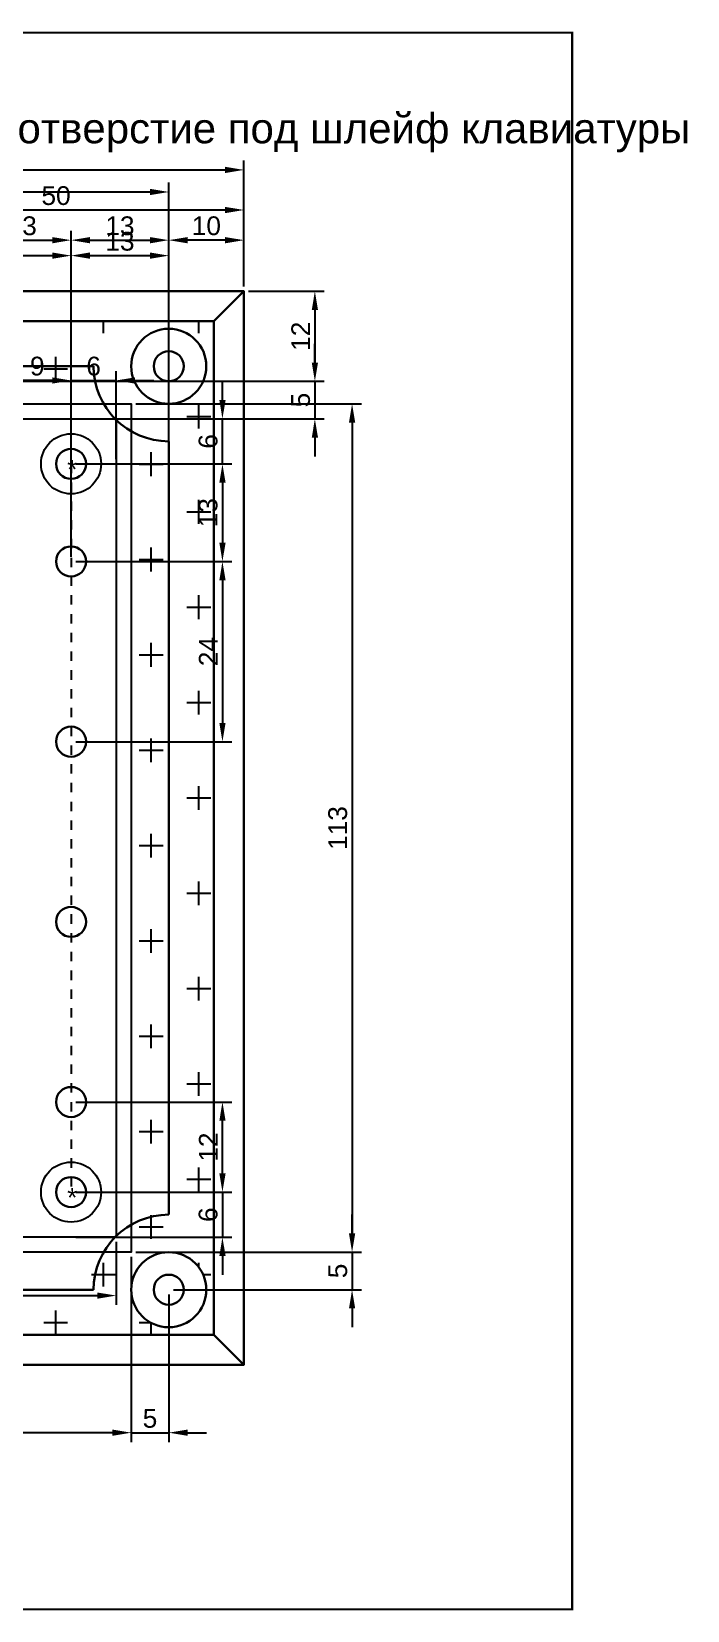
# Model space of a CAD drawing. Header units: millimetres. Extents: x 581 to 3447, y 885 to 2081.
# Drawn here: x 1839.9 to 1927.2, y 1282.4 to 1492.7 of the extents above; entities that cross this region are included whole.
import ezdxf
from ezdxf import colors
from ezdxf.entities.mleader import LeaderData, LeaderLine
from ezdxf.math import Vec2, Vec3

# ---------------------------------------------------------------- set-up
doc = ezdxf.new("R2010")
doc.units = ezdxf.units.MM
doc.linetypes.add('JIS_02_1.2', pattern=[2.5, 1.25, -1.25])
doc.layers.get('0').update_dxf_attribs({"lineweight": 30})
doc.layers.get('Defpoints').update_dxf_attribs({"lineweight": 15})
for name, color, linetype in [('Вырез щита', 10, 'Continuous'), ('скрытые линии', 9, 'Continuous'), ('скрытый размер', 9, 'Continuous')]:
    doc.layers.add(name, color=color, linetype=linetype)
for name, color, linetype, lineweight in [('пленочная клавиатура', 90, 'Continuous', 30), ('размер', 7, 'Continuous', 15), ('размеры пленочная', 112, 'Continuous', 15)]:
    doc.layers.add(name, color=color, linetype=linetype, lineweight=lineweight)
doc.styles.get("Standard").update_dxf_attribs({"font": 'arial.ttf'})
doc.dimstyles.new('ISO-25', dxfattribs={"dimtxt": 2.5, "dimasz": 2.5, "dimexe": 1.25, "dimexo": 0.625, "dimtad": 1, "dimtxsty": 'Standard', "dimcen": 2.5, "dimadec": 0, "dimazin": 0, "dimtfac": 1, "dimtmove": 0, "dimatfit": 3, "dimfxl": 1, "dimarcsym": 0})

# ---------------------------------------------------------------- blocks, each defined once
blk = doc.blocks.new('*D3')
at = {"layer": 'Defpoints', "color": 0, "transparency": 16777216}
for p in [(1683.14, 1332.15), (1851.14, 1332.15), (1851.14, 1324.37)]:
    blk.add_point(p, dxfattribs=at)
at = {"layer": 'скрытый размер', "color": 0, "lineweight": -2, "transparency": 16777216}
for p, q in [((1683.14, 1331.53), (1683.14, 1323.12)), ((1851.14, 1331.53), (1851.14, 1323.12)), ((1685.64, 1324.37), (1848.64, 1324.37))]:
    blk.add_line(p, q, dxfattribs=at)
at = {"layer": 'скрытый размер', "color": 0, "transparency": 16777216}
for points in [[(1685.64, 1324.78), (1685.64, 1323.95), (1683.14, 1324.37)], [(1848.64, 1324.78), (1848.64, 1323.95), (1851.14, 1324.37)]]:
    blk.add_solid(points, dxfattribs=at)
at = {"layer": 'скрытый размер', "color": 0, "transparency": 16777216, "insert": (1767.14, 1326.27), "char_height": 2.5, "attachment_point": 5}
blk.add_mtext('168', dxfattribs=at)
blk = doc.blocks.new('*D18')
at = {"layer": 'Defpoints', "color": 0, "transparency": 16777216}
for p in [(1845.14, 1462.89), (1845.14, 1422.15), (1823.64, 1421.15)]:
    blk.add_point(p, dxfattribs=at)
at = {"layer": 'размеры пленочная', "color": 0, "lineweight": -2, "transparency": 16777216}
for p, q in [((1823.64, 1421.78), (1823.64, 1464.14)), ((1845.14, 1422.78), (1845.14, 1464.14)), ((1826.14, 1462.89), (1842.64, 1462.89))]:
    blk.add_line(p, q, dxfattribs=at)
at = {"layer": 'размеры пленочная', "color": 0, "transparency": 16777216}
for points in [[(1826.14, 1463.31), (1826.14, 1462.47), (1823.64, 1462.89)], [(1842.64, 1463.31), (1842.64, 1462.47), (1845.14, 1462.89)]]:
    blk.add_solid(points, dxfattribs=at)
at = {"layer": 'размеры пленочная', "color": 0, "transparency": 16777216, "insert": (1834.39, 1465.02), "char_height": 2.5, "attachment_point": 5}
blk.add_mtext('21,5', dxfattribs=at)
blk = doc.blocks.new('*D19')
at = {"layer": 'Defpoints', "color": 0, "transparency": 16777216}
for p in [(1858.14, 1462.89), (1845.14, 1422.15), (1858.14, 1422.15)]:
    blk.add_point(p, dxfattribs=at)
at = {"layer": 'размеры пленочная', "color": 0, "lineweight": -2, "transparency": 16777216}
for p, q in [((1845.14, 1422.78), (1845.14, 1464.14)), ((1858.14, 1422.78), (1858.14, 1464.14)), ((1847.64, 1462.89), (1855.64, 1462.89))]:
    blk.add_line(p, q, dxfattribs=at)
at = {"layer": 'размеры пленочная', "color": 0, "transparency": 16777216}
for points in [[(1847.64, 1463.31), (1847.64, 1462.47), (1845.14, 1462.89)], [(1855.64, 1463.31), (1855.64, 1462.47), (1858.14, 1462.89)]]:
    blk.add_solid(points, dxfattribs=at)
at = {"layer": 'размеры пленочная', "color": 0, "transparency": 16777216, "insert": (1851.64, 1464.79), "char_height": 2.5, "attachment_point": 5}
blk.add_mtext('13', dxfattribs=at)
blk = doc.blocks.new('*D20')
at = {"layer": 'Defpoints', "color": 0, "transparency": 16777216}
for p in [(1858.14, 1471.37), (1676.14, 1438.15), (1858.14, 1438.15)]:
    blk.add_point(p, dxfattribs=at)
at = {"layer": 'размеры пленочная', "color": 0, "lineweight": -2, "transparency": 16777216}
for p, q in [((1676.14, 1438.78), (1676.14, 1472.62)), ((1858.14, 1438.78), (1858.14, 1472.62)), ((1678.64, 1471.37), (1855.64, 1471.37))]:
    blk.add_line(p, q, dxfattribs=at)
at = {"layer": 'размеры пленочная', "color": 0, "transparency": 16777216}
for points in [[(1678.64, 1471.79), (1678.64, 1470.95), (1676.14, 1471.37)], [(1855.64, 1471.79), (1855.64, 1470.95), (1858.14, 1471.37)]]:
    blk.add_solid(points, dxfattribs=at)
at = {"layer": 'размеры пленочная', "color": 0, "transparency": 16777216, "insert": (1767.14, 1473.27), "char_height": 2.5, "attachment_point": 5}
blk.add_mtext('182', dxfattribs=at)
blk = doc.blocks.new('*D23')
at = {"layer": 'Defpoints', "color": 0, "transparency": 16777216}
for p in [(1851.14, 1446.26), (1845.14, 1435.15), (1851.14, 1435.15)]:
    blk.add_point(p, dxfattribs=at)
at = {"layer": 'скрытый размер', "color": 0, "lineweight": -2, "transparency": 16777216}
for p, q in [((1845.14, 1435.78), (1845.14, 1447.51)), ((1851.14, 1435.78), (1851.14, 1447.51)), ((1842.64, 1446.26), (1840.14, 1446.26)), ((1845.14, 1446.26), (1851.14, 1446.26)), ((1853.64, 1446.26), (1856.14, 1446.26))]:
    blk.add_line(p, q, dxfattribs=at)
at = {"layer": 'скрытый размер', "color": 0, "transparency": 16777216}
for points in [[(1842.64, 1446.67), (1842.64, 1445.84), (1845.14, 1446.26)], [(1853.64, 1446.67), (1853.64, 1445.84), (1851.14, 1446.26)]]:
    blk.add_solid(points, dxfattribs=at)
at = {"layer": 'скрытый размер', "color": 0, "transparency": 16777216, "insert": (1848.14, 1448.16), "char_height": 2.5, "attachment_point": 5}
blk.add_mtext('6', dxfattribs=at)
blk = doc.blocks.new('*D24')
at = {"layer": 'Defpoints', "color": 0, "transparency": 16777216}
for p in [(1836.14, 1446.26), (1836.14, 1435.15), (1845.14, 1435.15)]:
    blk.add_point(p, dxfattribs=at)
at = {"layer": 'скрытый размер', "color": 0, "lineweight": -2, "transparency": 16777216}
for p, q in [((1836.14, 1435.78), (1836.14, 1447.51)), ((1845.14, 1435.78), (1845.14, 1447.51)), ((1842.64, 1446.26), (1838.64, 1446.26))]:
    blk.add_line(p, q, dxfattribs=at)
at = {"layer": 'скрытый размер', "color": 0, "transparency": 16777216}
for points in [[(1838.64, 1446.67), (1838.64, 1445.84), (1836.14, 1446.26)], [(1842.64, 1446.67), (1842.64, 1445.84), (1845.14, 1446.26)]]:
    blk.add_solid(points, dxfattribs=at)
at = {"layer": 'скрытый размер', "color": 0, "transparency": 16777216, "insert": (1840.64, 1448.16), "char_height": 2.5, "attachment_point": 5}
blk.add_mtext('9', dxfattribs=at)
blk = doc.blocks.new('*D25')
at = {"layer": 'Defpoints', "color": 0, "transparency": 16777216}
for p in [(1845.14, 1441.15), (1865.28, 1441.15), (1845.14, 1435.15)]:
    blk.add_point(p, dxfattribs=at)
at = {"layer": 'скрытый размер', "color": 0, "lineweight": -2, "transparency": 16777216}
for p, q in [((1865.28, 1443.65), (1865.28, 1446.15)), ((1845.76, 1441.15), (1866.53, 1441.15)), ((1865.28, 1435.15), (1865.28, 1441.15)), ((1845.76, 1435.15), (1866.53, 1435.15)), ((1865.28, 1432.65), (1865.28, 1430.15))]:
    blk.add_line(p, q, dxfattribs=at)
at = {"layer": 'скрытый размер', "color": 0, "transparency": 16777216}
for points in [[(1864.87, 1443.65), (1865.7, 1443.65), (1865.28, 1441.15)], [(1864.87, 1432.65), (1865.7, 1432.65), (1865.28, 1435.15)]]:
    blk.add_solid(points, dxfattribs=at)
at = {"layer": 'скрытый размер', "color": 0, "transparency": 16777216, "insert": (1863.38, 1438.15), "char_height": 2.5, "attachment_point": 5, "rotation": 90}
blk.add_mtext('6', dxfattribs=at)
blk = doc.blocks.new('*D26')
at = {"layer": 'Defpoints', "color": 0, "transparency": 16777216}
for p in [(1845.14, 1435.15), (1845.14, 1422.15), (1865.28, 1422.15)]:
    blk.add_point(p, dxfattribs=at)
at = {"layer": 'скрытый размер', "color": 0, "lineweight": -2, "transparency": 16777216}
for p, q in [((1845.76, 1435.15), (1866.53, 1435.15)), ((1865.28, 1432.65), (1865.28, 1424.65)), ((1845.76, 1422.15), (1866.53, 1422.15))]:
    blk.add_line(p, q, dxfattribs=at)
at = {"layer": 'скрытый размер', "color": 0, "transparency": 16777216}
for points in [[(1864.87, 1432.65), (1865.7, 1432.65), (1865.28, 1435.15)], [(1864.87, 1424.65), (1865.7, 1424.65), (1865.28, 1422.15)]]:
    blk.add_solid(points, dxfattribs=at)
at = {"layer": 'скрытый размер', "color": 0, "transparency": 16777216, "insert": (1863.38, 1428.65), "char_height": 2.5, "attachment_point": 5, "rotation": 90}
blk.add_mtext('13', dxfattribs=at)
blk = doc.blocks.new('*D27')
at = {"layer": 'Defpoints', "color": 0, "transparency": 16777216}
for p in [(1845.14, 1422.15), (1845.14, 1398.15), (1865.28, 1398.15)]:
    blk.add_point(p, dxfattribs=at)
at = {"layer": 'скрытый размер', "color": 0, "lineweight": -2, "transparency": 16777216}
for p, q in [((1845.76, 1422.15), (1866.53, 1422.15)), ((1865.28, 1419.65), (1865.28, 1400.65)), ((1845.76, 1398.15), (1866.53, 1398.15))]:
    blk.add_line(p, q, dxfattribs=at)
at = {"layer": 'скрытый размер', "color": 0, "transparency": 16777216}
for points in [[(1864.87, 1419.65), (1865.7, 1419.65), (1865.28, 1422.15)], [(1864.87, 1400.65), (1865.7, 1400.65), (1865.28, 1398.15)]]:
    blk.add_solid(points, dxfattribs=at)
at = {"layer": 'скрытый размер', "color": 0, "transparency": 16777216, "insert": (1863.4, 1410.15), "char_height": 2.5, "attachment_point": 5, "rotation": 90}
blk.add_mtext('24', dxfattribs=at)
blk = doc.blocks.new('*D28')
at = {"layer": 'Defpoints', "color": 0, "transparency": 16777216}
for p in [(1845.14, 1338.15), (1845.14, 1332.15), (1865.28, 1332.15)]:
    blk.add_point(p, dxfattribs=at)
at = {"layer": 'скрытый размер', "color": 0, "lineweight": -2, "transparency": 16777216}
for p, q in [((1865.28, 1340.65), (1865.28, 1343.15)), ((1845.76, 1338.15), (1866.53, 1338.15)), ((1865.28, 1338.15), (1865.28, 1332.15)), ((1845.76, 1332.15), (1866.53, 1332.15)), ((1865.28, 1329.65), (1865.28, 1327.15))]:
    blk.add_line(p, q, dxfattribs=at)
at = {"layer": 'скрытый размер', "color": 0, "transparency": 16777216}
for points in [[(1864.87, 1340.65), (1865.7, 1340.65), (1865.28, 1338.15)], [(1864.87, 1329.65), (1865.7, 1329.65), (1865.28, 1332.15)]]:
    blk.add_solid(points, dxfattribs=at)
at = {"layer": 'скрытый размер', "color": 0, "transparency": 16777216, "insert": (1863.38, 1335.15), "char_height": 2.5, "attachment_point": 5, "rotation": 90}
blk.add_mtext('6', dxfattribs=at)
blk = doc.blocks.new('*D29')
at = {"layer": 'Defpoints', "color": 0, "transparency": 16777216}
for p in [(1845.14, 1350.15), (1865.28, 1350.15), (1845.14, 1338.15)]:
    blk.add_point(p, dxfattribs=at)
at = {"layer": 'скрытый размер', "color": 0, "lineweight": -2, "transparency": 16777216}
for p, q in [((1845.76, 1350.15), (1866.53, 1350.15)), ((1865.28, 1340.65), (1865.28, 1347.65)), ((1845.76, 1338.15), (1866.53, 1338.15))]:
    blk.add_line(p, q, dxfattribs=at)
at = {"layer": 'скрытый размер', "color": 0, "transparency": 16777216}
for points in [[(1864.87, 1347.65), (1865.7, 1347.65), (1865.28, 1350.15)], [(1864.87, 1340.65), (1865.7, 1340.65), (1865.28, 1338.15)]]:
    blk.add_solid(points, dxfattribs=at)
at = {"layer": 'скрытый размер', "color": 0, "transparency": 16777216, "insert": (1863.4, 1344.15), "char_height": 2.5, "attachment_point": 5, "rotation": 90}
blk.add_mtext('12', dxfattribs=at)
blk = doc.blocks.new('*D34')
at = {"layer": 'Defpoints', "color": 0, "transparency": 16777216}
for p in [(1845.14, 1464.95), (1845.14, 1435.15), (1832.14, 1428.15)]:
    blk.add_point(p, dxfattribs=at)
at = {"layer": 'размер', "color": 0, "lineweight": -2, "transparency": 16777216}
for p, q in [((1832.14, 1428.78), (1832.14, 1466.2)), ((1845.14, 1435.78), (1845.14, 1466.2)), ((1834.64, 1464.95), (1842.64, 1464.95))]:
    blk.add_line(p, q, dxfattribs=at)
at = {"layer": 'размер', "color": 0, "transparency": 16777216}
for points in [[(1834.64, 1465.36), (1834.64, 1464.53), (1832.14, 1464.95)], [(1842.64, 1465.36), (1842.64, 1464.53), (1845.14, 1464.95)]]:
    blk.add_solid(points, dxfattribs=at)
at = {"layer": 'размер', "color": 0, "transparency": 16777216, "insert": (1838.64, 1466.85), "char_height": 2.5, "attachment_point": 5}
blk.add_mtext('13', dxfattribs=at)
blk = doc.blocks.new('*D37')
at = {"layer": 'Defpoints', "color": 0, "transparency": 16777216}
for p in [(1845.14, 1464.95), (1858.14, 1464.95), (1858.14, 1448.15)]:
    blk.add_point(p, dxfattribs=at)
at = {"layer": 'размер', "color": 0, "lineweight": -2, "transparency": 16777216}
for p, q in [((1845.14, 1465.57), (1845.14, 1466.2)), ((1858.14, 1448.78), (1858.14, 1466.2)), ((1847.64, 1464.95), (1855.64, 1464.95))]:
    blk.add_line(p, q, dxfattribs=at)
at = {"layer": 'размер', "color": 0, "transparency": 16777216}
for points in [[(1847.64, 1465.36), (1847.64, 1464.53), (1845.14, 1464.95)], [(1855.64, 1465.36), (1855.64, 1464.53), (1858.14, 1464.95)]]:
    blk.add_solid(points, dxfattribs=at)
at = {"layer": 'размер', "color": 0, "transparency": 16777216, "insert": (1851.64, 1466.85), "char_height": 2.5, "attachment_point": 5}
blk.add_mtext('13', dxfattribs=at)
blk = doc.blocks.new('*D38')
at = {"layer": 'Defpoints', "color": 0, "transparency": 16777216}
for p in [(1858.14, 1464.95), (1858.14, 1464.95), (1868.14, 1458.15)]:
    blk.add_point(p, dxfattribs=at)
at = {"layer": 'размер', "color": 0, "lineweight": -2, "transparency": 16777216}
for p, q in [((1858.14, 1465.57), (1858.14, 1466.2)), ((1868.14, 1458.78), (1868.14, 1466.2)), ((1865.64, 1464.95), (1860.64, 1464.95))]:
    blk.add_line(p, q, dxfattribs=at)
at = {"layer": 'размер', "color": 0, "transparency": 16777216}
for points in [[(1860.64, 1465.36), (1860.64, 1464.53), (1858.14, 1464.95)], [(1865.64, 1465.36), (1865.64, 1464.53), (1868.14, 1464.95)]]:
    blk.add_solid(points, dxfattribs=at)
at = {"layer": 'размер', "color": 0, "transparency": 16777216, "insert": (1863.14, 1466.85), "char_height": 2.5, "attachment_point": 5}
blk.add_mtext('10', dxfattribs=at)
blk = doc.blocks.new('*D39')
at = {"layer": 'Defpoints', "color": 0, "transparency": 16777216}
for p in [(1868.14, 1474.31), (1666.14, 1458.15), (1868.14, 1458.15)]:
    blk.add_point(p, dxfattribs=at)
at = {"layer": 'размер', "color": 0, "lineweight": -2, "transparency": 16777216}
for p, q in [((1666.14, 1458.78), (1666.14, 1475.56)), ((1668.64, 1474.31), (1865.64, 1474.31)), ((1868.14, 1458.78), (1868.14, 1475.56))]:
    blk.add_line(p, q, dxfattribs=at)
at = {"layer": 'размер', "color": 0, "transparency": 16777216}
for points in [[(1668.64, 1474.72), (1668.64, 1473.89), (1666.14, 1474.31)], [(1865.64, 1474.72), (1865.64, 1473.89), (1868.14, 1474.31)]]:
    blk.add_solid(points, dxfattribs=at)
at = {"layer": 'размер', "color": 0, "transparency": 16777216, "insert": (1767.14, 1476.21), "char_height": 2.5, "attachment_point": 5}
blk.add_mtext('202', dxfattribs=at)
blk = doc.blocks.new('*D48')
at = {"layer": 'Defpoints', "color": 0, "transparency": 16777216}
for p in [(1853.14, 1443.15), (1853.14, 1330.15), (1882.53, 1330.15)]:
    blk.add_point(p, dxfattribs=at)
at = {"layer": 'Вырез щита', "color": 0, "lineweight": -2, "transparency": 16777216}
for p, q in [((1853.76, 1443.15), (1883.78, 1443.15)), ((1882.53, 1440.65), (1882.53, 1332.65)), ((1853.76, 1330.15), (1883.78, 1330.15))]:
    blk.add_line(p, q, dxfattribs=at)
at = {"layer": 'Вырез щита', "color": 0, "transparency": 16777216}
for points in [[(1882.12, 1440.65), (1882.95, 1440.65), (1882.53, 1443.15)], [(1882.12, 1332.65), (1882.95, 1332.65), (1882.53, 1330.15)]]:
    blk.add_solid(points, dxfattribs=at)
at = {"layer": 'Вырез щита', "color": 0, "transparency": 16777216, "insert": (1880.63, 1386.65), "char_height": 2.5, "attachment_point": 5, "rotation": 90}
blk.add_mtext('113', dxfattribs=at)
blk = doc.blocks.new('*D49')
at = {"layer": 'Defpoints', "color": 0, "transparency": 16777216}
for p in [(1853.14, 1330.15), (1858.14, 1325.15), (1882.53, 1325.15)]:
    blk.add_point(p, dxfattribs=at)
at = {"layer": 'Вырез щита', "color": 0, "lineweight": -2, "transparency": 16777216}
for p, q in [((1882.53, 1332.65), (1882.53, 1335.15)), ((1853.76, 1330.15), (1883.78, 1330.15)), ((1882.53, 1330.15), (1882.53, 1325.15)), ((1858.76, 1325.15), (1883.78, 1325.15)), ((1882.53, 1322.65), (1882.53, 1320.15))]:
    blk.add_line(p, q, dxfattribs=at)
at = {"layer": 'Вырез щита', "color": 0, "transparency": 16777216}
for points in [[(1882.12, 1332.65), (1882.95, 1332.65), (1882.53, 1330.15)], [(1882.12, 1322.65), (1882.95, 1322.65), (1882.53, 1325.15)]]:
    blk.add_solid(points, dxfattribs=at)
at = {"layer": 'Вырез щита', "color": 0, "transparency": 16777216, "insert": (1880.64, 1327.65), "char_height": 2.5, "attachment_point": 5, "rotation": 90}
blk.add_mtext('5', dxfattribs=at)
blk = doc.blocks.new('*D50')
at = {"layer": 'Defpoints', "color": 0, "transparency": 16777216}
for p in [(1853.14, 1330.15), (1858.14, 1325.15), (1858.14, 1306.11)]:
    blk.add_point(p, dxfattribs=at)
at = {"layer": 'Вырез щита', "color": 0, "lineweight": -2, "transparency": 16777216}
for p, q in [((1853.14, 1329.53), (1853.14, 1304.86)), ((1858.14, 1324.53), (1858.14, 1304.86)), ((1850.64, 1306.11), (1848.14, 1306.11)), ((1853.14, 1306.11), (1858.14, 1306.11)), ((1860.64, 1306.11), (1863.14, 1306.11))]:
    blk.add_line(p, q, dxfattribs=at)
at = {"layer": 'Вырез щита', "color": 0, "transparency": 16777216}
for points in [[(1850.64, 1306.52), (1850.64, 1305.69), (1853.14, 1306.11)], [(1860.64, 1306.52), (1860.64, 1305.69), (1858.14, 1306.11)]]:
    blk.add_solid(points, dxfattribs=at)
at = {"layer": 'Вырез щита', "color": 0, "transparency": 16777216, "insert": (1855.64, 1308), "char_height": 2.5, "attachment_point": 5}
blk.add_mtext('5', dxfattribs=at)
blk = doc.blocks.new('*D51')
at = {"layer": 'Defpoints', "color": 0, "transparency": 16777216}
for p in [(1681.14, 1330.15), (1853.14, 1330.15), (1681.14, 1306.11)]:
    blk.add_point(p, dxfattribs=at)
at = {"layer": 'Вырез щита', "color": 0, "lineweight": -2, "transparency": 16777216}
for p, q in [((1681.14, 1329.53), (1681.14, 1304.86)), ((1853.14, 1329.53), (1853.14, 1304.86)), ((1850.64, 1306.11), (1683.64, 1306.11))]:
    blk.add_line(p, q, dxfattribs=at)
at = {"layer": 'Вырез щита', "color": 0, "transparency": 16777216}
for points in [[(1683.64, 1306.52), (1683.64, 1305.69), (1681.14, 1306.11)], [(1850.64, 1306.52), (1850.64, 1305.69), (1853.14, 1306.11)]]:
    blk.add_solid(points, dxfattribs=at)
at = {"layer": 'Вырез щита', "color": 0, "transparency": 16777216, "insert": (1767.14, 1307.99), "char_height": 2.5, "attachment_point": 5}
blk.add_mtext('172', dxfattribs=at)
blk = doc.blocks.new('*D60')
at = {"layer": 'Defpoints', "color": 0, "transparency": 16777216}
for p in [(1868.14, 1468.97), (1868.14, 1458.15), (1818.14, 1446.4)]:
    blk.add_point(p, dxfattribs=at)
at = {"layer": 'размер', "color": 0, "lineweight": -2, "transparency": 16777216}
for p, q in [((1818.14, 1447.03), (1818.14, 1470.22)), ((1868.14, 1458.78), (1868.14, 1470.22)), ((1820.64, 1468.97), (1865.64, 1468.97))]:
    blk.add_line(p, q, dxfattribs=at)
at = {"layer": 'размер', "color": 0, "transparency": 16777216}
for points in [[(1820.64, 1469.38), (1820.64, 1468.55), (1818.14, 1468.97)], [(1865.64, 1469.38), (1865.64, 1468.55), (1868.14, 1468.97)]]:
    blk.add_solid(points, dxfattribs=at)
at = {"layer": 'размер', "color": 0, "transparency": 16777216, "insert": (1843.14, 1470.87), "char_height": 2.5, "attachment_point": 5}
blk.add_mtext('50', dxfattribs=at)
blk = doc.blocks.new('*D62')
at = {"layer": 'Defpoints', "color": 0, "transparency": 16777216}
for p in [(1868.14, 1458.15), (1818.14, 1446.15), (1877.58, 1446.15)]:
    blk.add_point(p, dxfattribs=at)
at = {"layer": 'размер', "color": 0, "lineweight": -2, "transparency": 16777216}
for p, q in [((1868.76, 1458.15), (1878.83, 1458.15)), ((1877.58, 1455.65), (1877.58, 1448.65)), ((1818.76, 1446.15), (1878.83, 1446.15))]:
    blk.add_line(p, q, dxfattribs=at)
at = {"layer": 'размер', "color": 0, "transparency": 16777216}
for points in [[(1877.17, 1455.65), (1878, 1455.65), (1877.58, 1458.15)], [(1877.17, 1448.65), (1878, 1448.65), (1877.58, 1446.15)]]:
    blk.add_solid(points, dxfattribs=at)
at = {"layer": 'размер', "color": 0, "transparency": 16777216, "insert": (1875.7, 1452.15), "char_height": 2.5, "attachment_point": 5, "rotation": 90}
blk.add_mtext('12', dxfattribs=at)
blk = doc.blocks.new('*D63')
at = {"layer": 'Defpoints', "color": 0, "transparency": 16777216}
for p in [(1818.14, 1446.15), (1818.14, 1441.15), (1877.58, 1441.15)]:
    blk.add_point(p, dxfattribs=at)
at = {"layer": 'размер', "color": 0, "lineweight": -2, "transparency": 16777216}
for p, q in [((1877.58, 1448.65), (1877.58, 1451.15)), ((1818.76, 1446.15), (1878.83, 1446.15)), ((1877.58, 1446.15), (1877.58, 1441.15)), ((1818.76, 1441.15), (1878.83, 1441.15)), ((1877.58, 1438.65), (1877.58, 1436.15))]:
    blk.add_line(p, q, dxfattribs=at)
at = {"layer": 'размер', "color": 0, "transparency": 16777216}
for points in [[(1877.17, 1448.65), (1878, 1448.65), (1877.58, 1446.15)], [(1877.17, 1438.65), (1878, 1438.65), (1877.58, 1441.15)]]:
    blk.add_solid(points, dxfattribs=at)
at = {"layer": 'размер', "color": 0, "transparency": 16777216, "insert": (1875.69, 1443.65), "char_height": 2.5, "attachment_point": 5, "rotation": 90}
blk.add_mtext('5', dxfattribs=at)

msp = doc.modelspace()

# ---------------------------------------------------------------- hatches: boundary and pattern name
at = {"layer": 'Вырез щита'}
h = msp.add_hatch(dxfattribs=at)
h.set_pattern_fill('CROSS', color=256)
h.paths.add_polyline_path([(1864.137, 1454.152), (1670.137, 1454.152), (1670.137, 1319.152), (1864.137, 1319.152)])
h.paths.add_polyline_path([(1853.137, 1330.152), (1681.137, 1330.152), (1681.137, 1443.152), (1853.137, 1443.152)], flags=16)
h.paths.add_polyline_path([(1851.137, 1332.152), (1683.137, 1332.152), (1683.137, 1441.152), (1851.137, 1441.152)], flags=0)
h.paths.add_polyline_path([(1843.137, 1422.152, -1), (1847.137, 1422.152, -1)], flags=0)
h.paths.add_polyline_path([(1839.137, 1339.955, -0.1361061), (1839.637, 1338.152, -0.1361061), (1839.137, 1336.35), (1839.137, 1334.652), (1695.137, 1334.652), (1695.137, 1336.35, -0.1361061), (1694.637, 1338.152, -0.1361061), (1695.137, 1339.955), (1695.137, 1433.35, -0.1361061), (1694.637, 1435.152, -0.1361061), (1695.137, 1436.955), (1695.137, 1438.652), (1839.137, 1438.652), (1839.137, 1436.955, -0.1361061), (1839.637, 1435.152, -0.1361061), (1839.137, 1433.35)], flags=0)
h.paths.add_polyline_path([(1843.137, 1435.152, -1), (1847.137, 1435.152, -1)], flags=0)
h.paths.add_polyline_path([(1831.137, 1352.652), (1703.137, 1352.652), (1703.137, 1426.652), (1831.137, 1426.652)], flags=0)
h.paths.add_polyline_path([(1834.387, 1435.152, -1), (1837.887, 1435.152, -1)], flags=0)
h.paths.add_polyline_path([(1853.137, 1448.152, -1), (1863.137, 1448.152, -1)], flags=16)
h.paths.add_polyline_path([(1856.137, 1448.152, -1), (1860.137, 1448.152, -1)], flags=0)
h.paths.add_polyline_path([(1847.137, 1338.152, -1), (1843.137, 1338.152, -1)], flags=0)
h.paths.add_polyline_path([(1837.887, 1338.152, -1), (1834.387, 1338.152, -1)], flags=0)
h.paths.add_polyline_path([(1863.137, 1325.152, -1), (1853.137, 1325.152, -1)], flags=16)
h.paths.add_polyline_path([(1860.137, 1325.152, -1), (1856.137, 1325.152, -1)], flags=0)
h.paths.add_polyline_path([(1756.637, 1339.97), (1756.637, 1334.652), (1708.637, 1334.652), (1708.637, 1339.97)], flags=0)
h.paths.add_polyline_path([(1696.387, 1435.152, -1), (1699.887, 1435.152, -1)], flags=0)
h.paths.add_polyline_path([(1689.137, 1431.152), (1689.137, 1424.152, -0.4142136), (1691.137, 1422.152, -0.4142136), (1689.137, 1420.152), (1689.137, 1400.152, -0.4142136), (1691.137, 1398.152, -0.4142136), (1689.137, 1396.152), (1689.137, 1376.152, -0.4142136), (1691.137, 1374.152, -0.4142136), (1689.137, 1372.152), (1689.137, 1352.152, -0.4142136), (1691.137, 1350.152, -0.4142136), (1689.137, 1348.152), (1689.137, 1342.152, -0.4142136), (1693.137, 1338.152, -1), (1685.137, 1338.152, -0.4142136), (1689.137, 1342.152), (1689.137, 1348.152, -0.4142136), (1687.137, 1350.152, -0.4142136), (1689.137, 1352.152), (1689.137, 1372.152, -0.4142136), (1687.137, 1374.152, -0.4142136), (1689.137, 1376.152), (1689.137, 1396.152, -0.4142136), (1687.137, 1398.152, -0.4142136), (1689.137, 1400.152), (1689.137, 1420.152, -0.4142136), (1687.137, 1422.152, -0.4142136), (1689.137, 1424.152), (1689.137, 1431.152, -0.4142136), (1685.137, 1435.152, -1), (1693.137, 1435.152, -0.4142136)], flags=0)
h.paths.add_polyline_path([(1687.137, 1435.152, -1), (1691.137, 1435.152, -1)], flags=0)
h.paths.add_polyline_path([(1699.887, 1338.152, -1), (1696.387, 1338.152, -1)], flags=0)
h.paths.add_polyline_path([(1671.137, 1448.152, -1), (1681.137, 1448.152, -1)], flags=16)
h.paths.add_polyline_path([(1691.137, 1338.152, -1), (1687.137, 1338.152, -1)], flags=0)
h.paths.add_polyline_path([(1674.137, 1448.152, -1), (1678.137, 1448.152, -1)], flags=0)
h.paths.add_polyline_path([(1681.137, 1325.152, -1), (1671.137, 1325.152, -1)], flags=16)
h.paths.add_polyline_path([(1678.137, 1325.152, -1), (1674.137, 1325.152, -1)], flags=0)
h.paths.add_polyline_path([(1750.023, 1385.72), (1784.018, 1385.72), (1784.018, 1393.963), (1750.023, 1393.963)], flags=8)

# ---------------------------------------------------------------- linework, layer by layer
for p, q in [((1868.137, 1458.152), (1860.137, 1458.152)), ((1864.137, 1454.152), (1868.137, 1458.152)), ((1864.137, 1448.152), (1864.137, 1454.152)), ((1868.137, 1315.152), (1864.137, 1319.152))]:
    msp.add_line(p, q)
at = {"const_width": 0.3}
msp.add_lwpolyline([(1911.804, 1282.583), (1614.804, 1282.583), (1614.804, 1492.583), (1911.804, 1492.583)], close=True, dxfattribs=at)
for points in [[(1666.137, 1458.152), (1868.137, 1458.152), (1868.137, 1315.152), (1666.137, 1315.152)], [(1670.137, 1319.152), (1864.137, 1319.152), (1864.137, 1454.152), (1670.137, 1454.152)]]:
    msp.add_lwpolyline(points, close=True)
for centre, radius in [((1858.137, 1448.152), 5), ((1858.137, 1448.152), 2), ((1845.137, 1435.152), 2), ((1845.137, 1422.152), 2), ((1845.137, 1398.152), 2), ((1845.137, 1374.152), 2), ((1845.137, 1350.152), 2), ((1845.137, 1338.152), 2), ((1858.137, 1325.152), 5), ((1858.137, 1325.152), 2)]:
    msp.add_circle(centre, radius)
at = {"layer": 'Вырез щита'}
msp.add_lwpolyline([(1681.137, 1443.152), (1853.137, 1443.152), (1853.137, 1330.152), (1681.137, 1330.152)], close=True, dxfattribs=at)
at = {"layer": 'пленочная клавиатура'}
for p, q in [((1686.137, 1448.152), (1848.137, 1448.152)), ((1858.137, 1438.152), (1858.137, 1335.152)), ((1686.137, 1325.152), (1848.137, 1325.152))]:
    msp.add_line(p, q, dxfattribs=at)
for centre in [(1845.137, 1422.152), (1845.137, 1398.152), (1845.137, 1374.152), (1845.137, 1350.152)]:
    msp.add_circle(centre, 2, dxfattribs=at)
for centre, major_axis in [((1858.137, 1448.152), (-10, 0)), ((1858.137, 1325.152), (0, 10))]:
    msp.add_ellipse(centre, major_axis=major_axis, ratio=1, start_param=0, end_param=1.5707963, dxfattribs=at)
at = {"layer": 'скрытые линии', "linetype": 'JIS_02_1.2'}
msp.add_line((1845.137, 1435.152), (1845.137, 1338.152), dxfattribs=at)
at = {"layer": 'скрытые линии'}
msp.add_lwpolyline([(1683.137, 1441.152), (1851.137, 1441.152), (1851.137, 1332.152), (1683.137, 1332.152)], close=True, dxfattribs=at)
for centre, radius in [((1845.137, 1435.152), 4), ((1845.137, 1435.152), 2), ((1845.137, 1422.152), 2), ((1845.137, 1398.152), 2), ((1845.137, 1374.152), 2), ((1845.137, 1350.152), 2), ((1845.137, 1338.152), 4), ((1845.137, 1338.152), 2)]:
    msp.add_circle(centre, radius, dxfattribs=at)

# ---------------------------------------------------------------- texts
at = {"char_height": 2.5, "attachment_point": 1}
for insert in [(1844.615, 1435.684), (1844.615, 1338.684)]:
    msp.add_mtext_dynamic_manual_height_columns('*', width=4.83856, gutter_width=12.5, heights=[0], dxfattribs=dict(at, insert=insert))

# ---------------------------------------------------------------- dimensions: what is measured, and where the dimension line sits
at = {"layer": 'Вырез щита'}
for base, p1, p2, picture, middle in [((1882.533, 1330.152), (1853.137, 1443.152), (1853.137, 1330.152), '*D48', (1880.631, 1386.652)), ((1882.533, 1325.152), (1853.137, 1330.152), (1858.137, 1325.152), '*D49', (1880.637, 1327.652))]:
    dim = msp.add_linear_dim(base=base, p1=p1, p2=p2, angle=90, dimstyle='ISO-25', dxfattribs=at)
    dim.commit()
    dim.dimension.update_dxf_attribs({"geometry": picture, "text_midpoint": middle})
for base, p2, picture, middle in [((1681.137, 1306.108), (1681.137, 1330.152), '*D51', (1767.137, 1307.988)), ((1858.137, 1306.108), (1858.137, 1325.152), '*D50', (1855.637, 1308.004))]:
    dim = msp.add_linear_dim(base=base, p1=(1853.137, 1330.152), p2=p2, dimstyle='ISO-25', dxfattribs=at)
    dim.commit()
    dim.dimension.update_dxf_attribs({"geometry": picture, "text_midpoint": middle})
at = {"layer": 'размер'}
for base, p1, p2, picture, middle in [((1868.137, 1474.308), (1666.137, 1458.152), (1868.137, 1458.152), '*D39', (1767.137, 1476.209)), ((1868.137, 1468.967), (1818.137, 1446.402), (1868.137, 1458.152), '*D60', (1843.137, 1470.868)), ((1845.137, 1464.946), (1832.137, 1428.152), (1845.137, 1435.152), '*D34', (1838.637, 1466.848)), ((1858.137, 1464.946), (1845.137, 1464.946), (1858.137, 1448.152), '*D37', (1851.637, 1466.848)), ((1858.137, 1464.946), (1868.137, 1458.152), (1858.137, 1464.946), '*D38', (1863.137, 1466.847))]:
    dim = msp.add_linear_dim(base=base, p1=p1, p2=p2, dimstyle='ISO-25', dxfattribs=at)
    dim.commit()
    dim.dimension.update_dxf_attribs({"geometry": picture, "text_midpoint": middle})
for base, p1, p2, picture, middle in [((1877.584, 1446.152), (1868.137, 1458.152), (1818.137, 1446.152), '*D62', (1875.704, 1452.152)), ((1877.584, 1441.152), (1818.137, 1446.152), (1818.137, 1441.152), '*D63', (1875.688, 1443.652))]:
    dim = msp.add_linear_dim(base=base, p1=p1, p2=p2, angle=90, dimstyle='ISO-25', dxfattribs=at)
    dim.commit()
    dim.dimension.update_dxf_attribs({"geometry": picture, "text_midpoint": middle})
at = {"layer": 'размеры пленочная'}
for base, p1, p2, picture, middle in [((1858.137, 1471.371), (1676.137, 1438.152), (1858.137, 1438.152), '*D20', (1767.137, 1473.273)), ((1845.137, 1462.889), (1823.637, 1421.152), (1845.137, 1422.152), '*D18', (1834.387, 1465.017)), ((1858.137, 1462.889), (1845.137, 1422.152), (1858.137, 1422.152), '*D19', (1851.637, 1464.791))]:
    dim = msp.add_linear_dim(base=base, p1=p1, p2=p2, dimstyle='ISO-25', dxfattribs=at)
    dim.commit()
    dim.dimension.update_dxf_attribs({"geometry": picture, "text_midpoint": middle})
at = {"layer": 'скрытый размер'}
for base, p1, p2, picture, middle in [((1836.137, 1446.258), (1845.137, 1435.152), (1836.137, 1435.152), '*D24', (1840.637, 1448.159)), ((1851.137, 1446.258), (1845.137, 1435.152), (1851.137, 1435.152), '*D23', (1848.137, 1448.159)), ((1851.137, 1324.366), (1683.137, 1332.152), (1851.137, 1332.152), '*D3', (1767.137, 1326.267))]:
    dim = msp.add_linear_dim(base=base, p1=p1, p2=p2, dimstyle='ISO-25', dxfattribs=at)
    dim.commit()
    dim.dimension.update_dxf_attribs({"geometry": picture, "text_midpoint": middle})
for base, p1, p2, picture, middle in [((1865.284, 1441.152), (1845.137, 1435.152), (1845.137, 1441.152), '*D25', (1863.382, 1438.152)), ((1865.284, 1422.152), (1845.137, 1435.152), (1845.137, 1422.152), '*D26', (1863.381, 1428.652)), ((1865.284, 1398.152), (1845.137, 1422.152), (1845.137, 1398.152), '*D27', (1863.404, 1410.152)), ((1865.284, 1350.152), (1845.137, 1338.152), (1845.137, 1350.152), '*D29', (1863.404, 1344.152)), ((1865.284, 1332.152), (1845.137, 1338.152), (1845.137, 1332.152), '*D28', (1863.382, 1335.152))]:
    dim = msp.add_linear_dim(base=base, p1=p1, p2=p2, angle=90, dimstyle='ISO-25', dxfattribs=at)
    dim.commit()
    dim.dimension.update_dxf_attribs({"geometry": picture, "text_midpoint": middle})

# ---------------------------------------------------------------- leaders
at = {"layer": 'размер'}
ml = msp.add_multileader_mtext('Standard', dxfattribs=at)
ml.set_content('отверстие под шлейф клавиатуры', color=256)
ml.set_leader_properties()
ml.build(insert=Vec2(0, 0))
ctx = ml.context
ctx.base_point, ctx.plane_origin = Vec3(1836.007, 1479.264), Vec3(1818.137, 1446.402)
notes = []
notes.append((ctx, [(0, (1, 1, 0), (1828.007, 1479.264), (1, 0), 8, [(0, [(1818.137, 1446.402)], 0, [])])]))
ctx.mtext.insert, ctx.mtext.flow_direction = Vec3(1838.007, 1481.852), 5
for ctx, leaders in notes:
    for number, flags, end, landing, length, lines in leaders:
        leader = LeaderData()
        leader.index, (leader.has_last_leader_line, leader.has_dogleg_vector, leader.attachment_direction) = number, flags
        leader.last_leader_point, leader.dogleg_vector, leader.dogleg_length = Vec3(end), Vec3(landing), length
        for number, points, colour, breaks in lines:
            line = LeaderLine()
            line.index, line.vertices, line.color, line.breaks = number, Vec3.list(points), colors.encode_raw_color(colour), breaks
            leader.lines.append(line)
        ctx.leaders.append(leader)

doc.saveas('drawing.dxf')
